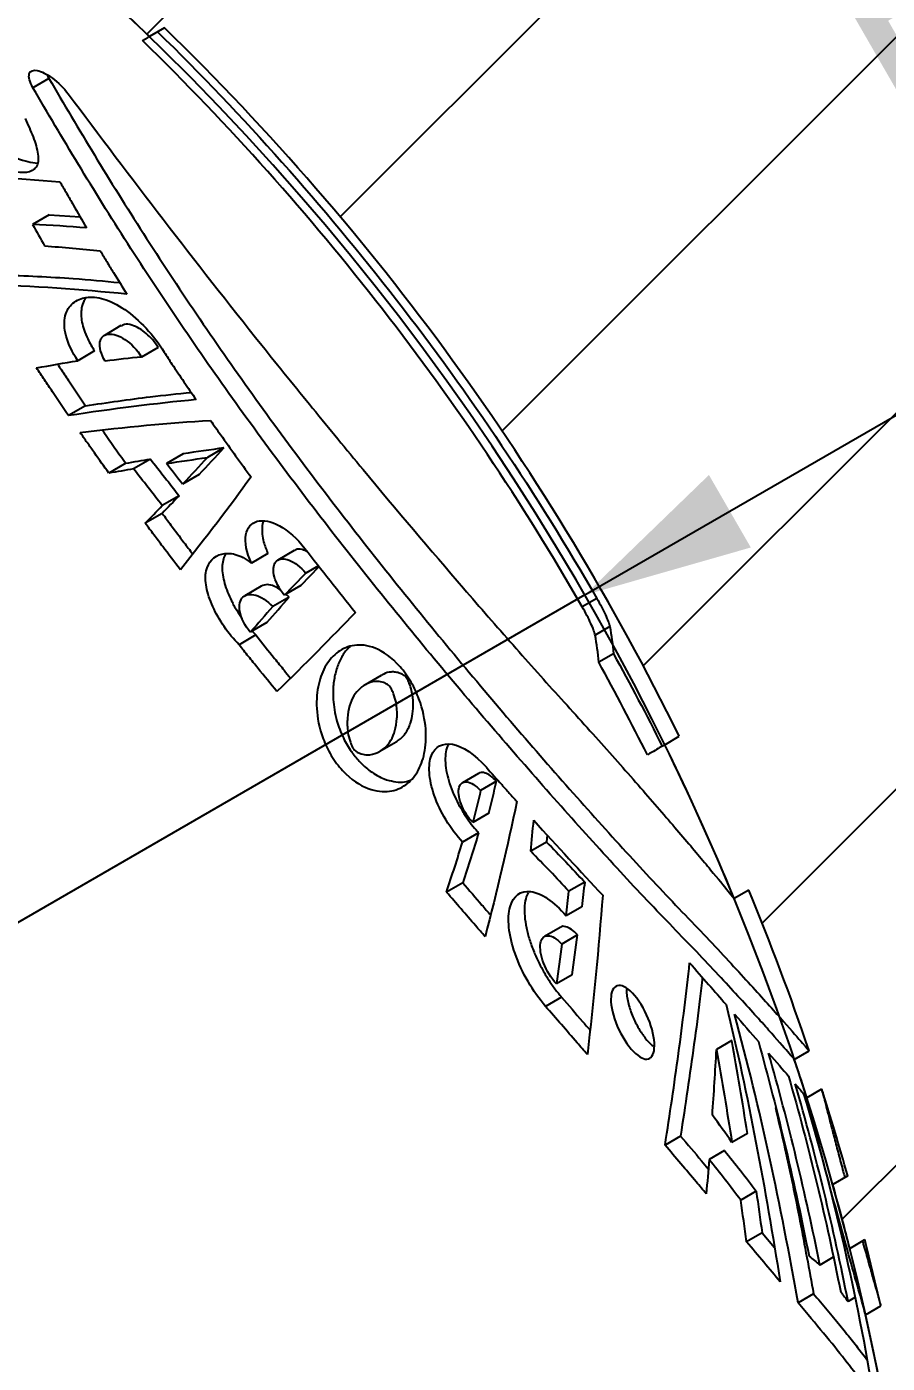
# Model space of a CAD drawing. Header units: millimetres. Extents: x 8 to 586, y 8 to 412.
# Drawn here: x 232 to 242.28, y 302.88 to 318.83 of the extents above; entities that cross this region are included whole.
import ezdxf

# ---------------------------------------------------------------- set-up
doc = ezdxf.new("R2010")
doc.units = ezdxf.units.MM
for name, color, linetype in [('DETAIL', 3, 'Continuous'), ('DIMENSIONS', 2, 'Continuous'), ('HATCH', 3, 'Continuous')]:
    doc.layers.add(name, color=color, linetype=linetype)
doc.layers.add('OUTLINE', color=7, linetype='Continuous', lineweight=25)
doc.styles.add('SLDTEXTSTYLE0', font='TXT', dxfattribs={"width": 0.75})
doc.dimstyles.new('SLDDIMSTYLE1', dxfattribs={"dimtxt": 3.5, "dimasz": 2, "dimexe": 0, "dimexo": 0.0625, "dimgap": 0.875, "dimtad": 0, "dimtih": 1, "dimtoh": 1, "dimrnd": 1e-09, "dimzin": 12, "dimdsep": 46, "dimtxsty": 'SLDTEXTSTYLE0', "dimsah": 1, "dimcen": 0.09, "dimadec": 0, "dimazin": 3, "dimtfac": 1, "dimtofl": 0, "dimtmove": 0, "dimatfit": 3, "dimfxl": 0, "dimfrac": 2, "dimtolj": 1, "dimtzin": 12, "dimarcsym": 0})
doc.dimstyles.new('SLDDIMSTYLE7', dxfattribs={"dimtxt": 3.5, "dimasz": 2, "dimexe": 0, "dimexo": 0.0625, "dimgap": 0.875, "dimtad": 1, "dimrnd": 1e-09, "dimzin": 12, "dimdsep": 46, "dimtxsty": 'SLDTEXTSTYLE0', "dimsah": 1, "dimcen": 0, "dimadec": 0, "dimazin": 3, "dimtfac": 1, "dimtofl": 0, "dimtmove": 0, "dimatfit": 3, "dimfxl": 0, "dimfrac": 2, "dimtolj": 1, "dimtzin": 12, "dimarcsym": 0})

# ---------------------------------------------------------------- blocks, each defined once
blk = doc.blocks.new('_D_42')
at = {"layer": 'DIMENSIONS'}
for p, q in [((262.919, 199.684), (262.919, 194.072)), ((242.554, 194.072), (263.919, 194.072))]:
    blk.add_line(p, q, dxfattribs=at)
blk.add_solid([(262.919, 194.072), (263.419, 196.072), (262.419, 196.072)], dxfattribs=at)
at = {"layer": 'DIMENSIONS', "insert": (263.919, 195.806), "char_height": 3.5, "attachment_point": 1, "style": 'SLDTEXTSTYLE0'}
blk.add_mtext('195,91', dxfattribs=at)
blk = doc.blocks.new('_D_43')
at = {"layer": 'DIMENSIONS'}
for p, q in [((262.919, 194.072), (262.919, 187.178)), ((258.919, 187.178), (253.919, 184.572)), ((258.919, 187.178), (263.919, 187.178)), ((253.919, 184.572), (242.554, 184.572))]:
    blk.add_line(p, q, dxfattribs=at)
blk.add_solid([(262.919, 187.178), (263.419, 189.178), (262.419, 189.178)], dxfattribs=at)
at = {"layer": 'DIMENSIONS', "insert": (263.919, 188.912), "char_height": 3.5, "attachment_point": 1, "style": 'SLDTEXTSTYLE0'}
blk.add_mtext('205,4', dxfattribs=at)
blk = doc.blocks.new('_D_45')
at = {"layer": 'DIMENSIONS'}
for p, q in [((262.919, 181.572), (262.919, 163.572)), ((242.097, 163.572), (263.919, 163.572))]:
    blk.add_line(p, q, dxfattribs=at)
blk.add_solid([(262.919, 163.572), (263.419, 165.572), (262.419, 165.572)], dxfattribs=at)
at = {"layer": 'DIMENSIONS', "insert": (263.919, 165.306), "char_height": 3.5, "attachment_point": 1, "style": 'SLDTEXTSTYLE0'}
blk.add_mtext('226,41', dxfattribs=at)
blk = doc.blocks.new('_D_47')
at = {"layer": 'DIMENSIONS'}
for q in [(256.348, 322.261), (212.23, 296.79)]:
    blk.add_line((238.664, 312.051), q, dxfattribs=at)
blk.add_solid([(238.664, 312.051), (240.646, 312.618), (240.146, 313.484)], dxfattribs=at)
at = {"layer": 'DIMENSIONS', "insert": (241.563, 318.928), "char_height": 3.5, "attachment_point": 1, "rotation": 30, "style": 'SLDTEXTSTYLE0'}
blk.add_mtext('R30,52', dxfattribs=at)

msp = doc.modelspace()

# ---------------------------------------------------------------- hatches: boundary and pattern name
at = {"layer": 'HATCH'}
h = msp.add_hatch(dxfattribs=at)
h.set_pattern_fill('ANSI31', color=256, style=0)
edge = h.paths.add_edge_path(flags=0)
edge.add_line((242.35365, 289.38953), (242.35365, 196.27238))
edge.add_arc((240.64115, 196.27238), 1.7125, 320.033787, 360, ccw=False)
edge.add_arc((243.26615, 194.07238), 1.7125, 140.033787, 180)
edge.add_line((241.55365, 194.07238), (241.55365, 193.87238))
edge.add_line((241.55365, 193.87238), (241.65365, 193.87238))
edge.add_line((241.65365, 193.87238), (241.65365, 190.53112))
edge.add_line((241.65365, 190.53112), (241.55365, 190.53112))
edge.add_line((241.55365, 190.53112), (241.55365, 190.27105))
edge.add_line((241.55365, 190.27105), (241.65365, 190.27105))
edge.add_line((241.65365, 190.27105), (241.65365, 189.30434))
edge.add_line((241.65365, 189.30434), (241.55366, 189.30435))
edge.add_line((241.55366, 189.30435), (241.55365, 185.51506))
edge.add_line((241.55365, 185.51506), (241.65365, 185.51506))
edge.add_line((241.65365, 185.51506), (241.65365, 184.57849))
edge.add_line((241.65365, 184.57849), (241.55365, 184.57849))
edge.add_line((241.55365, 184.57849), (241.55365, 184.57238))
edge.add_arc((244.05365, 184.57238), 2.5, 180, 223.602819)
edge.add_arc((240.90365, 181.57238), 1.85, 0, 43.602819, ccw=False)
edge.add_line((242.75365, 181.57238), (242.75365, 176.07238))
edge.add_arc((194.75365, 176.07238), 48, 350.267436, 360, ccw=False)
edge.add_line((242.06281, 167.958), (242.24622, 167.50194))
edge.add_arc((241.41122, 167.16613), 0.9, -43.521978, 21.908132, ccw=False)
edge.add_line((242.06382, 166.54636), (241.72531, 166.18992))
edge.add_arc((194.75365, 176.07238), 48, 344.905213, 348.118718, ccw=False)
edge.add_line((241.09748, 163.57238), (249.98532, 163.57238))
edge.add_line((249.98532, 163.57238), (249.98532, 389.97839))
edge.add_line((249.98532, 389.97839), (220.72865, 389.97839))
edge.add_arc((220.72865, 389.17839), 0.8, 90, 180)
edge.add_line((219.92865, 389.17839), (219.92865, 387.68388))
edge.add_line((219.92865, 387.68388), (222.07865, 362.18388))
edge.add_arc((251.97258, 364.70435), 30, 184.819422, 199.012491)
edge.add_arc((180.81037, 340.18388), 45.26828, 0, 19.012491, ccw=False)
edge.add_arc((201.07865, 340.18388), 25, 349.611142, 360, ccw=False)
edge.add_arc((261.07865, 329.18388), 36, 169.611142, 180)
edge.add_spline(control_points=[(225.07865, 329.18388), (225.07865, 328.40552), (225.30699, 326.90872), (226.06304, 325.22288), (226.81847, 324.1726), (227.65431, 323.25662), (228.27506, 322.76178), (229.4553, 322.0022), (230.34803, 321.37204), (231.16341, 320.733), (231.38184, 320.55694)], knot_values=[0, 0, 0, 0, 0.037975, 0.07595, 0.10073333, 0.113925, 0.1519, 0.1519, 0.2084625, 0.2298468, 0.2298468, 0.2298468, 0.2298468], weights=[1, 1, 1, 1, 1, 1, 1, 1, 1, 1, 1], degree=3, periodic=0)
edge.add_line((231.38184, 320.55694), (231.56646, 320.6649))
edge.add_spline(control_points=[(231.56646, 320.6649), (231.9209, 320.37777), (232.26898, 320.08262), (232.61035, 319.78007)], knot_values=[0.00017341, 0.00017341, 0.00017341, 0.00017341, 0.00154169, 0.00154169, 0.00154169, 0.00154169], weights=[1, 1, 1, 1], degree=3, periodic=0)
edge.add_line((232.61035, 319.78007), (232.42862, 319.6738))
edge.add_spline(control_points=[(232.42862, 319.6738), (232.78681, 319.3577), (233.13139, 319.03896), (233.46378, 318.71724)], knot_values=[0.26534504, 0.26534504, 0.26534504, 0.26534504, 0.30317597, 0.30317597, 0.30317597, 0.30317597], weights=[1, 1, 1, 1], degree=3, periodic=0)
edge.add_line((233.46378, 318.71724), (233.643, 318.82204))
edge.add_spline(control_points=[(233.643, 318.82204), (236.14289, 316.39353), (238.25159, 313.49174), (239.79161, 310.36517)], knot_values=[0.00007158, 0.00007158, 0.00007158, 0.00007158, 0.01052736, 0.01052736, 0.01052736, 0.01052736], weights=[1, 1, 1, 1], degree=3, periodic=0)
edge.add_line((239.79161, 310.36517), (239.61852, 310.26396))
edge.add_spline(control_points=[(239.61852, 310.26396), (239.91277, 309.66587), (240.19017, 309.05256), (240.44832, 308.42661)], knot_values=[0.60521987, 0.60521987, 0.60521987, 0.60521987, 0.66272875, 0.66272875, 0.66272875, 0.66272875], weights=[1, 1, 1, 1], degree=3, periodic=0)
edge.add_line((240.44832, 308.42661), (240.62262, 308.52853))
edge.add_spline(control_points=[(240.62262, 308.52853), (240.8835, 307.89757), (241.1234, 307.25752), (241.34165, 306.61057)], knot_values=[0.01181358, 0.01181358, 0.01181358, 0.01181358, 0.01387009, 0.01387009, 0.01387009, 0.01387009], weights=[1, 1, 1, 1], degree=3, periodic=0)
edge.add_line((241.34165, 306.61057), (241.16533, 306.50747))
edge.add_spline(control_points=[(241.16533, 306.50747), (241.19368, 306.42304), (241.24413, 306.27062), (241.2934, 306.11773), (241.31509, 306.04959)], knot_values=[0.72043827, 0.72043827, 0.72043827, 0.72043827, 0.72793333, 0.73394423, 0.73394423, 0.73394423, 0.73394423], weights=[1, 1, 1, 1, 1], degree=3, periodic=0)
edge.add_line((241.31509, 306.04959), (241.49201, 306.15304))
edge.add_spline(control_points=[(241.49201, 306.15304), (241.60187, 305.8097), (241.70571, 305.46437), (241.80343, 305.11738)], knot_values=[0.00008492, 0.00008492, 0.00008492, 0.00008492, 0.00116529, 0.00116529, 0.00116529, 0.00116529], weights=[1, 1, 1, 1], degree=3, periodic=0)
edge.add_line((241.80343, 305.11738), (241.62499, 305.01304))
edge.add_spline(control_points=[(241.62499, 305.01304), (241.67627, 304.82977), (241.74473, 304.57601), (241.80987, 304.32149), (241.82759, 304.25121)], knot_values=[0.76424046, 0.76424046, 0.76424046, 0.76424046, 0.78022222, 0.78631122, 0.78631122, 0.78631122, 0.78631122], weights=[1, 1, 1, 1, 1], degree=3, periodic=0)
edge.add_line((241.82759, 304.25121), (242.00729, 304.3563))
edge.add_spline(control_points=[(242.00729, 304.3563), (242.07422, 304.09298), (242.13763, 303.82874), (242.19753, 303.56374)], knot_values=[0.00195312, 0.00195312, 0.00195312, 0.00195312, 0.00276813, 0.00276813, 0.00276813, 0.00276813], weights=[1, 1, 1, 1], degree=3, periodic=0)
edge.add_line((242.19753, 303.56374), (242.01636, 303.4578))
edge.add_spline(control_points=[(242.01636, 303.4578), (242.12615, 302.96733), (242.22361, 302.47514), (242.38324, 301.55057), (242.51338, 300.68571), (242.61628, 299.72334), (242.68606, 298.85776), (242.73728, 297.99192), (242.75365, 297.22282), (242.75365, 296.78953)], knot_values=[0.80916932, 0.80916932, 0.80916932, 0.80916932, 0.85146667, 0.85146667, 0.8886, 0.92573333, 0.93406667, 0.96286667, 1, 1, 1, 1], weights=[1, 1, 1, 1, 1, 1, 1, 1, 1, 1], degree=3, periodic=0)
edge.add_line((242.75365, 296.78953), (242.75365, 291.88973))
edge.add_arc((237.75365, 291.88973), 5, 342.540912, 360, ccw=False)
edge.add_line((242.52331, 290.3896), (242.49186, 290.2896))
edge.add_arc((245.35365, 289.38953), 3, 162.540912, 180)

# ---------------------------------------------------------------- linework, layer by layer
at = {"layer": 'DETAIL'}
for p, q in [((232.26455, 318.21754), (232.07351, 318.10582)), ((238.80748, 312.0102), (238.63345, 311.90843)), ((238.96143, 311.67362), (238.78694, 311.57159)), ((238.3856, 307.25054), (238.19598, 307.13966))]:
    msp.add_line(p, q, dxfattribs=at)
at = {"layer": 'OUTLINE'}
for p, q in [((233.643, 318.82204), (233.46378, 318.71724)), ((232.26678, 316.591), (232.06947, 316.47563)), ((232.26678, 316.591), (232.63683, 316.56508)), ((233.12406, 315.2663), (232.92591, 315.15042)), ((232.80824, 314.96461), (232.60794, 314.84748)), ((233.56801, 315.00687), (233.37135, 314.89187)), ((232.70137, 314.31048), (232.49868, 314.19196)), ((233.8672, 313.73625), (233.66843, 313.62002)), ((234.35223, 313.8062), (234.15582, 313.69135)), ((233.18153, 313.62335), (232.97932, 313.50511)), ((233.47552, 313.67367), (233.2748, 313.5563)), ((234.0584, 313.48902), (233.85991, 313.37295)), ((233.81793, 313.23516), (233.61775, 313.11811)), ((233.61634, 313.02579), (233.41478, 312.90793)), ((235.19416, 312.58229), (234.99856, 312.46792)), ((234.87895, 312.54529), (234.68205, 312.43016)), ((235.27087, 312.16431), (235.49061, 312.38943)), ((235.48242, 312.39989), (235.33095, 312.31132)), ((234.79968, 312.15748), (234.60216, 312.04198)), ((235.27087, 312.16431), (235.07493, 312.04975)), ((235.13367, 312.02686), (234.93689, 311.91179)), ((235.13367, 312.02686), (235.09481, 312.06137)), ((234.86749, 311.72357), (234.66902, 311.60752)), ((234.69158, 311.62071), (234.73399, 311.57377)), ((234.73399, 311.57377), (234.53469, 311.45723)), ((239.00572, 311.35043), (238.82956, 311.24742)), ((236.23255, 311.09174), (236.03886, 310.97847)), ((239.61852, 310.26396), (239.79161, 310.36518)), ((236.21553, 310.18507), (236.40974, 310.29863)), ((237.3921, 309.92137), (237.20125, 309.80977)), ((237.60955, 309.82784), (237.41957, 309.71675)), ((237.51733, 309.44601), (237.32656, 309.33445)), ((237.3953, 309.21175), (237.20381, 309.09977)), ((238.20609, 309.10191), (238.01749, 308.99163)), ((238.21404, 309.18521), (238.20609, 309.10191)), ((237.20501, 308.61673), (237.01222, 308.50399)), ((238.6621, 308.62348), (238.4746, 308.51384)), ((240.62261, 308.52853), (240.44832, 308.42661)), ((238.62762, 308.32982), (238.43972, 308.21994)), ((238.37077, 308.08338), (238.18156, 307.97274)), ((238.57776, 307.99341), (238.38937, 307.88326)), ((238.51311, 307.5184), (238.32412, 307.40789)), ((240.42008, 306.7318), (240.23605, 306.62419)), ((241.16533, 306.50747), (241.34165, 306.61057)), ((241.49201, 306.15304), (241.31509, 306.04959)), ((239.80772, 305.59269), (239.62138, 305.48374)), ((240.60509, 305.62402), (240.42059, 305.51614)), ((240.33262, 305.41956), (240.14741, 305.31126)), ((241.80343, 305.11738), (241.62499, 305.01305)), ((240.7099, 304.93451), (240.52513, 304.82647)), ((240.78089, 304.43765), (240.59593, 304.3295)), ((240.78089, 304.43765), (240.92907, 304.26095)), ((241.82759, 304.25122), (242.00729, 304.3563)), ((241.62835, 304.14499), (241.47059, 304.05274)), ((241.39478, 303.70882), (241.21004, 303.60079)), ((241.88859, 303.66383), (241.80708, 303.61617)), ((242.01636, 303.4578), (242.19753, 303.56374))]:
    msp.add_line(p, q, dxfattribs=at)
msp.add_arc((212.23004, 296.78953), 30.52362, 0, 57.235516, dxfattribs=at)
for points in [[(233.46378, 318.71724), (233.13139, 319.03896), (232.78681, 319.3577), (232.42862, 319.6738)], [(233.38132, 318.66902), (233.43688, 318.70151), (233.46378, 318.71724), (233.46378, 318.71724)], [(230.72834, 317.06988), (231.30573, 317.0603), (231.8613, 317.03124), (232.39607, 316.98358)], [(232.06947, 316.47563), (232.11705, 316.39016), (232.16431, 316.30453), (232.21129, 316.21873)], [(232.7143, 316.43226), (232.50264, 316.44961), (232.28771, 316.46408), (232.06947, 316.47563)], [(232.21129, 316.21873), (232.43633, 316.20218), (232.65803, 316.18261), (232.87642, 316.16007)], [(233.19444, 315.64215), (232.64627, 315.69872), (232.07784, 315.73662), (231.48861, 315.75531)], [(232.11691, 314.7618), (232.28277, 314.79207), (232.44647, 314.82064), (232.60794, 314.84749)], [(233.37135, 314.89187), (233.22761, 314.87688), (233.08202, 314.86044), (232.9346, 314.84254)], [(234.02108, 314.38374), (233.53515, 314.33682), (233.02765, 314.27286), (232.49868, 314.19196)], [(232.6363, 313.99204), (233.17679, 314.05724), (233.69583, 314.10508), (234.19335, 314.1355)], [(233.66843, 313.62002), (233.83323, 313.64559), (233.9957, 313.66937), (234.15582, 313.69135)], [(234.15582, 313.69135), (234.05954, 313.58635), (233.96086, 313.48019), (233.85991, 313.37295)], [(234.35223, 313.8062), (234.19289, 313.78467), (234.03119, 313.76135), (233.8672, 313.73625)], [(234.0584, 313.48902), (234.15865, 313.59585), (234.25664, 313.70161), (234.35223, 313.8062)], [(233.2748, 313.5563), (233.17707, 313.53983), (233.07857, 313.52277), (232.97932, 313.50511)], [(233.18153, 313.62335), (233.28028, 313.64071), (233.37828, 313.65749), (233.47552, 313.67366)], [(233.61775, 313.11811), (233.50406, 313.26466), (233.38973, 313.41071), (233.2748, 313.5563)], [(233.47552, 313.67366), (233.59027, 313.52798), (233.70442, 313.38182), (233.81793, 313.23516)], [(233.85991, 313.37295), (233.79629, 313.45547), (233.73246, 313.53782), (233.66843, 313.62002)], [(234.67781, 313.45959), (234.41813, 313.10053), (234.13531, 312.73105), (233.83331, 312.35295)], [(233.81793, 313.23516), (233.75161, 313.16579), (233.6844, 313.09599), (233.61634, 313.02579)], [(233.41478, 312.90793), (233.4833, 312.9784), (233.55097, 313.04847), (233.61775, 313.11811)], [(235.32069, 312.60659), (235.52007, 312.34889), (235.72165, 312.0943), (235.92438, 311.84335)], [(235.33095, 312.31132), (235.24718, 312.22491), (235.16182, 312.1377), (235.07493, 312.04974)], [(234.86749, 311.72358), (234.9578, 311.82541), (235.04656, 311.92652), (235.13367, 312.02686)], [(234.93689, 311.91179), (234.84921, 311.81113), (234.75989, 311.70969), (234.66902, 311.60752)], [(235.92438, 311.84335), (235.63108, 311.53775), (235.31775, 311.22224), (234.98695, 310.89806)], [(238.96143, 311.67362), (238.9821, 311.56884), (238.99679, 311.46108), (239.00572, 311.35044)], [(238.82956, 311.24743), (238.82127, 311.35843), (238.80714, 311.46651), (238.78694, 311.57159)], [(239.00572, 311.35044), (239.20705, 310.98617), (239.40109, 310.61804), (239.58784, 310.24602)], [(239.41163, 310.14298), (239.22507, 310.51478), (239.03105, 310.88293), (238.82956, 311.24743)], [(240.44832, 308.42661), (240.19017, 309.05256), (239.91277, 309.66587), (239.61852, 310.26396)], [(237.41957, 309.71676), (237.38944, 309.58964), (237.35841, 309.4622), (237.32656, 309.33445)], [(237.51733, 309.44601), (237.54892, 309.5736), (237.57968, 309.70089), (237.60955, 309.82784)], [(237.85266, 309.58398), (237.7404, 309.05183), (237.61235, 308.51394), (237.47327, 307.97204)], [(237.3953, 309.21175), (237.33389, 309.01416), (237.27037, 308.81578), (237.20501, 308.61672)], [(238.01749, 308.99162), (238.03002, 309.11503), (238.04196, 309.23824), (238.05326, 309.36122)], [(238.05326, 309.36122), (238.33586, 309.04886), (238.61155, 308.75007), (238.87711, 308.46801)], [(237.01222, 308.50399), (237.078, 308.70329), (237.14195, 308.90193), (237.20381, 309.09977)], [(238.20609, 309.10191), (238.36071, 308.94464), (238.51276, 308.78521), (238.6621, 308.62348)], [(238.4746, 308.51384), (238.325, 308.67527), (238.17259, 308.8345), (238.01749, 308.99162)], [(238.6621, 308.62348), (238.65097, 308.52572), (238.63947, 308.42783), (238.62762, 308.32982)], [(238.43972, 308.21994), (238.4517, 308.31803), (238.46334, 308.416), (238.4746, 308.51384)], [(238.87711, 308.46801), (238.82939, 307.83811), (238.7664, 307.20308), (238.69376, 306.5648)], [(241.34165, 306.61057), (241.12231, 307.26075), (240.8825, 307.89999), (240.62262, 308.52853)], [(238.51311, 307.5184), (238.53545, 307.67701), (238.55703, 307.83536), (238.57776, 307.99341)], [(238.38937, 307.88326), (238.36843, 307.72508), (238.34665, 307.56661), (238.32412, 307.40788)], [(239.91484, 307.66145), (240.07095, 307.48238), (240.21647, 307.31629), (240.3508, 307.16292)], [(240.3508, 307.16292), (240.61719, 306.07252), (240.81964, 304.96573), (240.99685, 303.85246)], [(240.45084, 307.04867), (240.55464, 306.93011), (240.64989, 306.8212), (240.73647, 306.72194)], [(241.21004, 303.6008), (241.0051, 304.76208), (240.76011, 305.91339), (240.45084, 307.04867)], [(240.60509, 305.62402), (240.54677, 305.99423), (240.48524, 306.36353), (240.42008, 306.73179)], [(240.73647, 306.72194), (240.97209, 305.87567), (241.1715, 305.02044), (241.34107, 304.15781)], [(240.18685, 305.84085), (240.20519, 306.10262), (240.22171, 306.36377), (240.23605, 306.62418)], [(240.23605, 306.62418), (240.30105, 306.25577), (240.36243, 305.88638), (240.42059, 305.51614)], [(240.85779, 306.58268), (240.95118, 306.47531), (241.03056, 306.38365), (241.09597, 306.30786)], [(241.47059, 304.05274), (241.2985, 304.90389), (241.09596, 305.74763), (240.85779, 306.58268)], [(241.09597, 306.30786), (241.34177, 305.45705), (241.54788, 304.59682), (241.71965, 303.72844)], [(241.80708, 303.61617), (241.63475, 304.49139), (241.42623, 305.35807), (241.17606, 306.2149)], [(241.17606, 306.2149), (241.21994, 306.16388), (241.25333, 306.12488), (241.2763, 306.09799)], [(241.2763, 306.09799), (241.6375, 304.90232), (241.91224, 303.68727), (242.11605, 302.45634)], [(241.80343, 305.11738), (241.70577, 305.46415), (241.60198, 305.80938), (241.49201, 306.15304)], [(240.42059, 305.51614), (240.34421, 305.62531), (240.26629, 305.73354), (240.18685, 305.84085)], [(240.33261, 305.41955), (240.46224, 305.26057), (240.58805, 305.09892), (240.7099, 304.93451)], [(240.14741, 305.31126), (240.1367, 305.17513), (240.12556, 305.03885), (240.11403, 304.90244)], [(240.52513, 304.82646), (240.40328, 304.99067), (240.27734, 305.15225), (240.14741, 305.31126)], [(240.7099, 304.93451), (240.73416, 304.76905), (240.75781, 304.60343), (240.78089, 304.43765)], [(240.59593, 304.3295), (240.57292, 304.4953), (240.54933, 304.66096), (240.52513, 304.82646)], [(240.99685, 303.85246), (240.86986, 304.00303), (240.73612, 304.16247), (240.59593, 304.3295)], [(242.19753, 303.56374), (242.13762, 303.82881), (242.07421, 304.09299), (242.00729, 304.3563)], [(241.34107, 304.15781), (241.3861, 304.12399), (241.42927, 304.08896), (241.47059, 304.05274)], [(241.71965, 303.72844), (241.75031, 303.69194), (241.77945, 303.6545), (241.80708, 303.61617)]]:
    msp.add_open_spline(points, degree=3, dxfattribs=at)
for points, knots in [([(239.79161, 310.36517), (239.01056, 311.95086), (238.10515, 313.44664), (236.05574, 316.26568), (234.91208, 317.5892), (233.643, 318.82204)], [0, 0, 0, 0, 0.5, 0.5, 1, 1, 1, 1]), ([(238.63345, 311.90843), (237.91763, 313.15167), (237.12155, 314.33632), (235.3705, 316.5896), (234.41704, 317.65935), (233.38132, 318.66902)], [0, 0, 0, 0, 0.5, 0.5, 1, 1, 1, 1]), ([(233.56166, 318.77448), (234.59093, 317.76778), (235.54141, 316.69974), (237.291, 314.44575), (238.08868, 313.25869), (238.80748, 312.0102)], [0, 0, 0, 0, 0.5, 0.5, 1, 1, 1, 1]), ([(232.0735, 318.10583), (232.03296, 318.17569), (232.01815, 318.23589), (232.03958, 318.30848), (232.07501, 318.32178), (232.17415, 318.30273), (232.23919, 318.27025), (232.37256, 318.17151), (232.44261, 318.10362), (232.49575, 318.03256)], [0, 0, 0, 0, 0.25, 0.25, 0.5, 0.5, 0.75, 0.75, 1, 1, 1, 1]), ([(232.24175, 318.26244), (232.24216, 318.26112), (232.24624, 318.24793), (232.25588, 318.23194), (232.26455, 318.21754)], [0, 0, 0, 0, 0.10003628, 1, 1, 1, 1]), ([(232.26455, 318.21754), (232.61237, 317.62016), (232.98641, 316.99991), (233.5958, 316.0495), (233.80792, 315.72763), (234.24393, 315.08476), (234.46657, 314.76553), (234.92083, 314.13138), (235.15244, 313.81646), (235.62414, 313.19057), (235.86549, 312.87796), (236.59103, 311.95795), (237.07393, 311.37124), (238.02883, 310.24571), (238.50514, 309.70211), (239.17085, 308.96619), (239.38584, 308.73279), (239.80108, 308.2927), (240.00296, 308.08497), (240.36447, 307.70141), (240.52701, 307.5257), (240.81351, 307.21133), (240.93824, 307.07182), (241.13712, 306.84687), (241.21266, 306.76), (241.31507, 306.64166), (241.34165, 306.61057), (241.34165, 306.61057)], [0, 0, 0, 0, 0.125, 0.125, 0.1875, 0.1875, 0.25, 0.25, 0.3125, 0.3125, 0.375, 0.375, 0.5, 0.5, 0.625, 0.625, 0.6875, 0.6875, 0.75, 0.75, 0.8125, 0.8125, 0.875, 0.875, 0.9375, 0.9375, 1, 1, 1, 1]), ([(241.16533, 306.50747), (241.16533, 306.50747), (241.13924, 306.53782), (241.03693, 306.65537), (240.95943, 306.74396), (240.75868, 306.9695), (240.63592, 307.10586), (240.34733, 307.42009), (240.18106, 307.59832), (239.81777, 307.9802), (239.61799, 308.18388), (239.20001, 308.62555), (238.98196, 308.86157), (238.3151, 309.59653), (237.84865, 310.12689), (236.8808, 311.26399), (236.39566, 311.85203), (235.67309, 312.7662), (235.43207, 313.07769), (234.9576, 313.70623), (234.72563, 314.02131), (234.04598, 314.96943), (233.61463, 315.60558), (232.79578, 316.88373), (232.42002, 317.50868), (232.0735, 318.10583)], [0, 0, 0, 0, 0.0625, 0.0625, 0.125, 0.125, 0.1875, 0.1875, 0.25, 0.25, 0.3125, 0.3125, 0.375, 0.375, 0.5, 0.5, 0.625, 0.625, 0.6875, 0.6875, 0.75, 0.75, 0.875, 0.875, 1, 1, 1, 1]), ([(232.49575, 318.03256), (232.86666, 317.53666), (233.24327, 317.03685), (234.01293, 316.03572), (234.40568, 315.53414), (235.00748, 314.78095), (235.21031, 314.52961), (235.61355, 314.03479), (235.81479, 313.79028), (236.41716, 313.06535), (236.8169, 312.59335), (237.41221, 311.90382), (237.61085, 311.67606), (238.00178, 311.23298), (238.19345, 311.01832), (238.56876, 310.60434), (238.75033, 310.40333), (239.09757, 310.01409), (239.26398, 309.82541), (239.56955, 309.4748), (239.70987, 309.31158), (239.96192, 309.01505), (240.07384, 308.88146), (240.25554, 308.66266), (240.32684, 308.57569), (240.42413, 308.45652), (240.44832, 308.42661), (240.44832, 308.42661)], [0, 0, 0, 0, 0.125, 0.125, 0.25, 0.25, 0.3125, 0.3125, 0.375, 0.375, 0.5, 0.5, 0.5625, 0.5625, 0.625, 0.625, 0.6875, 0.6875, 0.75, 0.75, 0.8125, 0.8125, 0.875, 0.875, 0.9375, 0.9375, 1, 1, 1, 1]), ([(231.9795, 317.74081), (232.01455, 317.66594), (232.04767, 317.59151), (232.10175, 317.44734), (232.12326, 317.37638), (232.14071, 317.25022), (232.13553, 317.19497), (232.08685, 317.12291), (232.04526, 317.10368), (231.89747, 317.08207), (231.76759, 317.11145), (231.55727, 317.20573), (231.48377, 317.24625), (231.33461, 317.35002), (231.25898, 317.41358), (231.19109, 317.48858)], [0, 0, 0, 0, 0.125, 0.125, 0.25, 0.25, 0.375, 0.375, 0.5, 0.5, 0.75, 0.75, 0.875, 0.875, 1, 1, 1, 1]), ([(231.3884, 317.60395), (231.41202, 317.57921), (231.4593, 317.52969), (231.54396, 317.45764), (231.63836, 317.38947), (231.75513, 317.32013), (231.8817, 317.26183), (232.01417, 317.21899), (232.09088, 317.21153), (232.12923, 317.20781)], [0, 0, 0, 0, 0.09508801, 0.19032321, 0.31829632, 0.44649617, 0.63089467, 0.81544559, 1, 1, 1, 1]), ([(232.39607, 316.98358), (232.42193, 316.93783), (232.44799, 316.89197), (232.47424, 316.84601), (232.50049, 316.80005), (232.52693, 316.75399), (232.55357, 316.70783), (232.60639, 316.61631), (232.65997, 316.52442), (232.7143, 316.43226)], [0, 0, 0, 0, 0.000172262588, 0.000172262588, 0.000172262588, 0.00034452509, 0.00034452509, 0.00034452509, 0.000686141593, 0.000686141593, 0.000686141593, 0.000686141593]), ([(232.87642, 316.16007), (232.90238, 316.11695), (232.92849, 316.07377), (232.95476, 316.03056), (232.98104, 315.98734), (233.00746, 315.94408), (233.03405, 315.90079), (233.0869, 315.8147), (233.14038, 315.72846), (233.19444, 315.64215)], [0, 0, 0, 0, 0.000158962895, 0.000158962895, 0.000158962895, 0.000317925737, 0.000317925737, 0.000317925737, 0.000634043813, 0.000634043813, 0.000634043813, 0.000634043813]), ([(231.69128, 315.87382), (231.98234, 315.86174), (232.46659, 315.84166), (232.9254, 315.79816), (233.10845, 315.78081)], [0, 0, 0, 0, 0.601047436, 1, 1, 1, 1]), ([(232.60794, 314.84749), (232.54357, 314.9471), (232.4949, 315.04949), (232.44518, 315.23422), (232.44366, 315.31657), (232.47576, 315.44805), (232.50807, 315.49805), (232.59432, 315.57116), (232.64719, 315.59373), (232.77219, 315.61133), (232.84161, 315.60598), (232.9966, 315.56048), (233.08167, 315.51887), (233.25664, 315.3977), (233.34383, 315.3212), (233.50575, 315.14783), (233.58071, 315.05073), (233.63938, 314.95018)], [0, 0, 0, 0, 0.125, 0.125, 0.25, 0.25, 0.375, 0.375, 0.5, 0.5, 0.625, 0.625, 0.75, 0.75, 0.875, 0.875, 1, 1, 1, 1]), ([(232.70747, 315.60109), (232.69757, 315.58744), (232.67219, 315.55246), (232.65262, 315.48287), (232.64632, 315.39782), (232.65581, 315.31), (232.68202, 315.21239), (232.7291, 315.09604), (232.77937, 315.01256), (232.80824, 314.96461)], [0, 0, 0, 0, 0.11099647, 0.28431737, 0.41522226, 0.54955418, 0.68064852, 0.81656494, 1, 1, 1, 1]), ([(233.56801, 315.00687), (233.54745, 315.03724), (233.50637, 315.09792), (233.42606, 315.17649), (233.33896, 315.23905), (233.24853, 315.27786), (233.17149, 315.28929), (233.13973, 315.26885), (233.12726, 315.26083)], [0, 0, 0, 0, 0.15635257, 0.31238031, 0.47677705, 0.6609435, 0.86687201, 1, 1, 1, 1]), ([(232.9346, 314.84254), (232.88347, 314.92724), (232.86312, 315.01101), (232.8831, 315.12664), (232.92071, 315.15988), (233.02885, 315.1714), (233.09778, 315.15017), (233.24484, 315.05286), (233.31998, 314.9766), (233.37135, 314.89187)], [0, 0, 0, 0, 0.25, 0.25, 0.5, 0.5, 0.75, 0.75, 1, 1, 1, 1]), ([(232.36901, 314.80579), (232.38396, 314.78309), (232.43025, 314.71279), (232.54042, 314.54754), (232.63699, 314.4053), (232.70137, 314.31048)], [0, 0, 0, 0, 0.137216215, 0.42480971, 1, 1, 1, 1]), ([(233.63938, 314.95018), (233.67057, 314.90292), (233.70192, 314.85566), (233.73342, 314.80842), (233.78067, 314.73757), (233.82827, 314.66675), (233.8762, 314.59598), (233.92416, 314.52518), (233.97246, 314.45442), (234.02108, 314.38374)], [0, 0, 0, 0, 0.000172742763, 0.000172742763, 0.000172742763, 0.000431827601, 0.000431827601, 0.000431827601, 0.000691064576, 0.000691064576, 0.000691064576, 0.000691064576]), ([(232.49868, 314.19196), (232.43396, 314.28664), (232.36977, 314.38147), (232.30615, 314.47642), (232.27433, 314.52392), (232.24264, 314.57146), (232.2111, 314.61902), (232.17956, 314.66658), (232.14816, 314.71418), (232.11691, 314.7618)], [0, 0, 0, 0, 0.000347548357, 0.000347548357, 0.000347548357, 0.000521405079, 0.000521405079, 0.000521405079, 0.000695287484, 0.000695287484, 0.000695287484, 0.000695287484]), ([(232.70137, 314.31048), (232.9623, 314.34846), (233.39495, 314.41144), (233.80098, 314.45344), (233.96212, 314.4701)], [0, 0, 0, 0, 0.603109114, 1, 1, 1, 1]), ([(232.90154, 314.02034), (232.90892, 314.00971), (232.95871, 313.93804), (233.05179, 313.8056), (233.13828, 313.68411), (233.18153, 313.62335)], [0, 0, 0, 0, 0.0800793, 0.5399883, 1, 1, 1, 1]), ([(234.19335, 314.1355), (234.23296, 314.07893), (234.27276, 314.02241), (234.31275, 313.96597), (234.37277, 313.88125), (234.43322, 313.79667), (234.49405, 313.7123), (234.55493, 313.62786), (234.6162, 313.54361), (234.67781, 313.45959)], [0, 0, 0, 0, 0.000208094172, 0.000208094172, 0.000208094172, 0.000520500834, 0.000520500834, 0.000520500834, 0.0008331641, 0.0008331641, 0.0008331641, 0.0008331641]), ([(232.97932, 313.50511), (232.92144, 313.58597), (232.86391, 313.66698), (232.80675, 313.74812), (232.77815, 313.78871), (232.74965, 313.82933), (232.72124, 313.86998), (232.69283, 313.91063), (232.66452, 313.95132), (232.6363, 313.99204)], [0, 0, 0, 0, 0.000299482539, 0.000299482539, 0.000299482539, 0.000449274371, 0.000449274371, 0.000449274371, 0.000599081929, 0.000599081929, 0.000599081929, 0.000599081929]), ([(233.83331, 312.35295), (233.76288, 312.44494), (233.69277, 312.53718), (233.62302, 312.62965), (233.58813, 312.67591), (233.55333, 312.72223), (233.51862, 312.76861), (233.48391, 312.81499), (233.4493, 312.86143), (233.41478, 312.90793)], [0, 0, 0, 0, 0.000347553584, 0.000347553584, 0.000347553584, 0.000521404039, 0.000521404039, 0.000521404039, 0.000695277418, 0.000695277418, 0.000695277418, 0.000695277418]), ([(233.61634, 313.02579), (233.65084, 312.97933), (233.73711, 312.86315), (233.85839, 312.7015), (233.9457, 312.58673), (233.9804, 312.54112)], [0, 0, 0, 0, 0.28653336, 0.71645391, 1, 1, 1, 1]), ([(234.68205, 312.43016), (234.62198, 312.55969), (234.6018, 312.68007), (234.63239, 312.85535), (234.68185, 312.91144), (234.82336, 312.94945), (234.91523, 312.93233), (235.11889, 312.82073), (235.22771, 312.72677), (235.32069, 312.60659)], [0, 0, 0, 0, 0.25, 0.25, 0.5, 0.5, 0.75, 0.75, 1, 1, 1, 1]), ([(234.82875, 312.93515), (234.82812, 312.93406), (234.8165, 312.91409), (234.80862, 312.86154), (234.80844, 312.7784), (234.82658, 312.67384), (234.85978, 312.59234), (234.87895, 312.54529)], [0, 0, 0, 0, 0.01385734, 0.25401978, 0.47577198, 0.69734386, 1, 1, 1, 1]), ([(235.35115, 312.56766), (235.32929, 312.57722), (235.27716, 312.60002), (235.22265, 312.60182), (235.20179, 312.58238), (235.19682, 312.57775)], [0, 0, 0, 0, 0.35470632, 0.84603444, 1, 1, 1, 1]), ([(234.53469, 311.45723), (234.40555, 311.58827), (234.29522, 311.75102), (234.18547, 311.99203), (234.15904, 312.07043), (234.13095, 312.21698), (234.13002, 312.28272), (234.16632, 312.44737), (234.2352, 312.51565), (234.37463, 312.55148), (234.42855, 312.55174), (234.54841, 312.51874), (234.61506, 312.48454), (234.68205, 312.43016)], [0, 0, 0, 0, 0.25, 0.25, 0.375, 0.375, 0.5, 0.5, 0.75, 0.75, 0.875, 0.875, 1, 1, 1, 1]), ([(234.38009, 312.54532), (234.37616, 312.54024), (234.3591, 312.51819), (234.34192, 312.46452), (234.33035, 312.38516), (234.33722, 312.29158), (234.35928, 312.19114), (234.39526, 312.08695), (234.44383, 311.97923), (234.50226, 311.87212), (234.54966, 311.80275), (234.57191, 311.77019)], [0, 0, 0, 0, 0.03667747, 0.15916841, 0.2815018, 0.40443241, 0.52740246, 0.64371581, 0.76007404, 0.88739081, 1, 1, 1, 1]), ([(235.07493, 312.04974), (235.01203, 312.12514), (234.96548, 312.21697), (234.93478, 312.36838), (234.94899, 312.42649), (235.01696, 312.48687), (235.07091, 312.49057), (235.19606, 312.44134), (235.26849, 312.3872), (235.33095, 312.31132)], [0, 0, 0, 0, 0.25, 0.25, 0.5, 0.5, 0.75, 0.75, 1, 1, 1, 1]), ([(235.02895, 312.11446), (235.00519, 312.12916), (234.94906, 312.16389), (234.86669, 312.18176), (234.8228, 312.16495), (234.80034, 312.15635)], [0, 0, 0, 0, 0.26391836, 0.6234576, 1, 1, 1, 1]), ([(234.66902, 311.60752), (234.60519, 311.68451), (234.55922, 311.77754), (234.5305, 311.93183), (234.54572, 311.99204), (234.61547, 312.05941), (234.66914, 312.0679), (234.79716, 312.02982), (234.86987, 311.98335), (234.93689, 311.91179)], [0, 0, 0, 0, 0.25, 0.25, 0.5, 0.5, 0.75, 0.75, 1, 1, 1, 1]), ([(238.80748, 312.0102), (238.8467, 311.94209), (238.88231, 311.87385), (238.93665, 311.75553), (238.95505, 311.70599), (238.96143, 311.67362)], [0, 0, 0, 0, 0.5, 0.5, 1, 1, 1, 1]), ([(238.78694, 311.57159), (238.78071, 311.60404), (238.76259, 311.65321), (238.70856, 311.77141), (238.67268, 311.8403), (238.63345, 311.90843)], [0, 0, 0, 0, 0.5, 0.5, 1, 1, 1, 1]), ([(234.98695, 310.89806), (234.91127, 310.99061), (234.83571, 311.08348), (234.76034, 311.17665), (234.72264, 311.22326), (234.68498, 311.26995), (234.64737, 311.3167), (234.60976, 311.36347), (234.57219, 311.41031), (234.53469, 311.45723)], [0, 0, 0, 0, 0.000361116228, 0.000361116228, 0.000361116228, 0.000541751812, 0.000541751812, 0.000541751812, 0.00072241137, 0.00072241137, 0.00072241137, 0.00072241137]), ([(234.73399, 311.57377), (234.80891, 311.48007), (234.92131, 311.33948), (235.0598, 311.16816), (235.12314, 311.09028), (235.14874, 311.0588)], [0, 0, 0, 0, 0.543607515, 0.815538325, 1, 1, 1, 1]), ([(235.77145, 309.95398), (235.72081, 310.00848), (235.675, 310.06995), (235.59619, 310.20084), (235.56448, 310.26805), (235.49044, 310.46416), (235.46861, 310.58619), (235.45623, 310.80325), (235.46587, 310.90122), (235.50563, 311.07268), (235.53582, 311.14747), (235.6145, 311.27706), (235.66194, 311.33002), (235.77328, 311.41103), (235.83804, 311.43938), (235.98491, 311.45979), (236.06829, 311.45241), (236.25365, 311.37768), (236.35972, 311.30579), (236.50522, 311.14017), (236.5502, 311.07688), (236.627, 310.94435), (236.65815, 310.87669), (236.73158, 310.6809), (236.75504, 310.55942), (236.77151, 310.3439), (236.76443, 310.24694), (236.72935, 310.07772), (236.70122, 310.00387), (236.62598, 309.87682), (236.57979, 309.82505), (236.46934, 309.74585), (236.40435, 309.71828), (236.25588, 309.69834), (236.17088, 309.70534), (235.98087, 309.77719), (235.87272, 309.84498), (235.77145, 309.95398)], [0, 0, 0, 0, 0.03125, 0.03125, 0.0625, 0.0625, 0.125, 0.125, 0.1875, 0.1875, 0.25, 0.25, 0.3125, 0.3125, 0.375, 0.375, 0.4375, 0.4375, 0.5, 0.5, 0.53125, 0.53125, 0.5625, 0.5625, 0.625, 0.625, 0.6875, 0.6875, 0.75, 0.75, 0.8125, 0.8125, 0.875, 0.875, 0.9375, 0.9375, 1, 1, 1, 1]), ([(235.86107, 311.4367), (235.84201, 311.41833), (235.79352, 311.37156), (235.73528, 311.26939), (235.68593, 311.13606), (235.65774, 310.98197), (235.65458, 310.828), (235.67115, 310.68105), (235.69804, 310.56033), (235.7354, 310.44693), (235.77636, 310.35097), (235.82375, 310.26237), (235.884, 310.16658), (235.93586, 310.10588), (235.96763, 310.0687)], [0, 0, 0, 0, 0.08088356, 0.20589682, 0.33048573, 0.45220288, 0.57375172, 0.65185812, 0.72984426, 0.78564991, 0.8413767, 0.88569396, 0.92997496, 1, 1, 1, 1]), ([(236.40896, 310.29998), (236.41448, 310.30268), (236.45851, 310.32426), (236.52253, 310.39184), (236.58144, 310.50427), (236.61017, 310.63098), (236.61677, 310.73812), (236.61086, 310.83284), (236.59711, 310.9104), (236.576, 310.9776), (236.55533, 311.02585), (236.54071, 311.0544), (236.52257, 311.07684), (236.49413, 311.10114), (236.45365, 311.11777), (236.40225, 311.13238), (236.33438, 311.13286), (236.27711, 311.11945), (236.24305, 311.09604), (236.23377, 311.08966)], [0, 0, 0, 0, 0.02045965, 0.16298665, 0.30538732, 0.40765393, 0.50980724, 0.56094316, 0.61193148, 0.66280204, 0.68208926, 0.69685698, 0.71191639, 0.72524991, 0.76141937, 0.81083318, 0.8603501, 0.96193326, 1, 1, 1, 1]), ([(235.91302, 310.19951), (235.89932, 310.21445), (235.88885, 310.23344), (235.87241, 310.26994), (235.86562, 310.28778), (235.8479, 310.34057), (235.83984, 310.37471), (235.82487, 310.47012), (235.82517, 310.52748), (235.83797, 310.68559), (235.86425, 310.77597), (235.9478, 310.91508), (236.0049, 310.96631), (236.10838, 311.01125), (236.14623, 311.02149), (236.21165, 311.01779), (236.23515, 311.01328), (236.27253, 310.99997), (236.28538, 310.99455), (236.31199, 310.97985), (236.32635, 310.96833), (236.35229, 310.93639), (236.36103, 310.91711), (236.3765, 310.88134), (236.38309, 310.86366), (236.40032, 310.81136), (236.40805, 310.77856), (236.42317, 310.68464), (236.42361, 310.62881), (236.41293, 310.47337), (236.38825, 310.38517), (236.30678, 310.24851), (236.25003, 310.19792), (236.14697, 310.1524), (236.10935, 310.14152), (236.04276, 310.14295), (236.01898, 310.14656), (235.98105, 310.15813), (235.968, 310.16299), (235.94128, 310.17571), (235.92673, 310.18457), (235.91302, 310.19951)], [0, 0, 0, 0, 0.015625, 0.015625, 0.03125, 0.03125, 0.0625, 0.0625, 0.125, 0.125, 0.25, 0.25, 0.375, 0.375, 0.4375, 0.4375, 0.46875, 0.46875, 0.484375, 0.484375, 0.5, 0.5, 0.515625, 0.515625, 0.53125, 0.53125, 0.5625, 0.5625, 0.625, 0.625, 0.75, 0.75, 0.875, 0.875, 0.9375, 0.9375, 0.96875, 0.96875, 0.984375, 0.984375, 1, 1, 1, 1]), ([(237.20381, 309.09977), (237.13265, 309.17771), (237.06498, 309.26845), (236.94867, 309.461), (236.90007, 309.56317), (236.8321, 309.75707), (236.81227, 309.84922), (236.80158, 310.01168), (236.81059, 310.08016), (236.87398, 310.24235), (236.96523, 310.29055), (237.20139, 310.24618), (237.34846, 310.15178), (237.48842, 309.99373)], [0, 0, 0, 0, 0.125, 0.125, 0.25, 0.25, 0.375, 0.375, 0.5, 0.5, 0.75, 0.75, 1, 1, 1, 1]), ([(237.03875, 310.27268), (237.03319, 310.26375), (237.01367, 310.23241), (236.99869, 310.15679), (236.99552, 310.0488), (237.01191, 309.92918), (237.04583, 309.80278), (237.09269, 309.67872), (237.15133, 309.55752), (237.21675, 309.44474), (237.28882, 309.33973), (237.34913, 309.26345), (237.3852, 309.22306), (237.3953, 309.21175)], [0, 0, 0, 0, 0.04737817, 0.16623081, 0.28070937, 0.39511264, 0.49869548, 0.60223023, 0.695438, 0.7886416, 0.87709795, 0.96557047, 1, 1, 1, 1]), ([(239.61852, 310.26396), (239.61852, 310.26396), (239.60149, 310.254), (239.5325, 310.21366), (239.48049, 310.18325), (239.41163, 310.14298)], [0, 0, 0, 0, 0.5, 0.5, 1, 1, 1, 1]), ([(235.96763, 310.0687), (235.98958, 310.04628), (236.0335, 310.00144), (236.10746, 309.94244), (236.18623, 309.8925), (236.28155, 309.84821), (236.38292, 309.82131), (236.4913, 309.8129), (236.55202, 309.83031), (236.58386, 309.83944)], [0, 0, 0, 0, 0.09483294, 0.18976415, 0.31039948, 0.43124063, 0.61433216, 0.79778436, 1, 1, 1, 1]), ([(237.60955, 309.82784), (237.58553, 309.85103), (237.53756, 309.89734), (237.46895, 309.92963), (237.41856, 309.93787), (237.40002, 309.92166), (237.39467, 309.91698)], [0, 0, 0, 0, 0.28546482, 0.57012285, 0.87598318, 1, 1, 1, 1]), ([(237.48842, 309.99373), (237.54953, 309.9244), (237.61045, 309.85558), (237.67114, 309.78731), (237.70151, 309.75315), (237.73182, 309.71912), (237.76207, 309.68524), (237.79233, 309.65134), (237.82253, 309.61759), (237.85266, 309.58398)], [0, 0, 0, 0, 0.000298862674, 0.000298862674, 0.000298862674, 0.000448389384, 0.000448389384, 0.000448389384, 0.000597945858, 0.000597945858, 0.000597945858, 0.000597945858]), ([(237.32656, 309.33445), (237.26887, 309.39434), (237.21563, 309.47839), (237.1552, 309.63727), (237.14825, 309.70971), (237.17666, 309.80287), (237.21126, 309.8254), (237.30355, 309.81335), (237.36238, 309.77821), (237.41957, 309.71676)], [0, 0, 0, 0, 0.25, 0.25, 0.5, 0.5, 0.75, 0.75, 1, 1, 1, 1]), ([(237.20501, 308.61673), (237.28208, 308.52732), (237.39327, 308.39834), (237.50349, 308.27074), (237.53731, 308.23158)], [0, 0, 0, 0, 0.69314663, 1, 1, 1, 1]), ([(237.47327, 307.97204), (237.43519, 308.01592), (237.39701, 308.05991), (237.35876, 308.104), (237.30136, 308.17017), (237.24377, 308.23659), (237.18602, 308.30325), (237.12824, 308.36992), (237.0703, 308.43684), (237.01222, 308.50399)], [0, 0, 0, 0, 0.000186955858, 0.000186955858, 0.000186955858, 0.000467491066, 0.000467491066, 0.000467491066, 0.000748123648, 0.000748123648, 0.000748123648, 0.000748123648]), ([(238.19598, 307.13967), (238.12116, 307.22591), (238.04924, 307.32718), (237.92352, 307.54391), (237.86979, 307.65973), (237.79176, 307.88167), (237.76694, 307.98857), (237.74754, 308.17902), (237.75286, 308.2611), (237.80834, 308.45982), (237.89815, 308.52584), (238.1397, 308.49474), (238.29277, 308.39522), (238.43972, 308.21994)], [0, 0, 0, 0, 0.125, 0.125, 0.25, 0.25, 0.375, 0.375, 0.5, 0.5, 0.75, 0.75, 1, 1, 1, 1]), ([(237.99284, 308.51021), (237.98256, 308.4907), (237.95847, 308.445), (237.94212, 308.34596), (237.9423, 308.2206), (237.96227, 308.08265), (238.00062, 307.93696), (238.05257, 307.79361), (238.11682, 307.65363), (238.18809, 307.52349), (238.266, 307.40285), (238.33256, 307.31324), (238.37298, 307.26546), (238.3856, 307.25054)], [0, 0, 0, 0, 0.082922599, 0.19428985, 0.302767277, 0.411181855, 0.510638276, 0.61004862, 0.700244869, 0.790433061, 0.875834013, 0.961247284, 1, 1, 1, 1]), ([(238.57776, 307.99341), (238.55253, 308.01795), (238.50214, 308.06697), (238.43309, 308.09467), (238.38755, 308.09975), (238.37345, 308.08311), (238.37195, 308.08135)], [0, 0, 0, 0, 0.31356656, 0.62631738, 0.96043362, 1, 1, 1, 1]), ([(238.32412, 307.40788), (238.26367, 307.47315), (238.20633, 307.56697), (238.13655, 307.74896), (238.12437, 307.83483), (238.14539, 307.9516), (238.17757, 307.98381), (238.26919, 307.9827), (238.32922, 307.94881), (238.38937, 307.88326)], [0, 0, 0, 0, 0.25, 0.25, 0.5, 0.5, 0.75, 0.75, 1, 1, 1, 1]), ([(239.62138, 305.48373), (239.67885, 305.84976), (239.73276, 306.2145), (239.80676, 306.75916), (239.83028, 306.9403), (239.87474, 307.30166), (239.89675, 307.48226), (239.91484, 307.66145)], [0, 0, 0, 0, 0.5, 0.5, 0.75, 0.75, 1, 1, 1, 1]), ([(240.06696, 307.48731), (240.05766, 307.40144), (240.0289, 307.136), (239.9437, 306.50485), (239.86212, 305.95758), (239.80772, 305.59269)], [0, 0, 0, 0, 0.13744934, 0.4248948, 1, 1, 1, 1]), ([(239.03312, 307.37837), (239.07525, 307.40301), (239.13748, 307.38527), (239.2751, 307.26241), (239.34868, 307.15582), (239.45559, 306.92239), (239.48836, 306.79869), (239.49982, 306.61019), (239.47966, 306.54431), (239.39929, 306.4967), (239.33759, 306.51569), (239.2016, 306.63828), (239.12686, 306.74367), (239.01566, 306.97754), (238.98157, 307.10033), (238.96995, 307.2873), (238.99099, 307.35374), (239.03312, 307.37837)], [0, 0, 0, 0, 0.125, 0.125, 0.25, 0.25, 0.375, 0.375, 0.5, 0.5, 0.625, 0.625, 0.75, 0.75, 0.875, 0.875, 1, 1, 1, 1]), ([(239.16345, 307.35565), (239.16268, 307.34219), (239.1608, 307.30938), (239.16812, 307.24603), (239.18337, 307.17156), (239.2068, 307.09376), (239.24472, 306.99438), (239.30439, 306.87538), (239.38482, 306.75907), (239.45013, 306.6855), (239.48291, 306.66632), (239.49129, 306.66141)], [0, 0, 0, 0, 0.06883867, 0.16776984, 0.26665512, 0.35885849, 0.45102017, 0.62066471, 0.78245851, 0.94437362, 1, 1, 1, 1]), ([(238.69376, 306.5648), (238.65306, 306.61193), (238.61215, 306.65925), (238.57105, 306.70676), (238.50937, 306.77806), (238.44726, 306.8498), (238.38476, 306.92193), (238.32222, 306.99411), (238.25928, 307.0667), (238.19598, 307.13967)], [0, 0, 0, 0, 0.000214658599, 0.000214658599, 0.000214658599, 0.000536828077, 0.000536828077, 0.000536828077, 0.000859170438, 0.000859170438, 0.000859170438, 0.000859170438]), ([(238.3856, 307.25054), (238.46943, 307.15351), (238.58339, 307.0216), (238.69518, 306.89194), (238.72474, 306.85765)], [0, 0, 0, 0, 0.73558658, 1, 1, 1, 1]), ([(241.31509, 306.04959), (241.2934, 306.11773), (241.24413, 306.27062), (241.19368, 306.42304), (241.16533, 306.50747)], [0.7204382676, 0.7204382676, 0.7204382676, 0.7204382676, 0.7264491644, 0.7339442302, 0.7339442302, 0.7339442302, 0.7339442302]), ([(242.01636, 303.4578), (242.01295, 303.47305), (242.0004, 303.51931), (241.95984, 303.6644), (241.93142, 303.76465), (241.86436, 304.00129), (241.82506, 304.14004), (241.74239, 304.43475), (241.69843, 304.59292), (241.61231, 304.90786), (241.56984, 305.06581), (241.49155, 305.36228), (241.45575, 305.50074), (241.39445, 305.74067), (241.36924, 305.84096), (241.33169, 305.98894), (241.31978, 306.03487), (241.31509, 306.04959)], [0, 0, 0, 0, 0.125, 0.125, 0.25, 0.25, 0.375, 0.375, 0.5, 0.5, 0.625, 0.625, 0.75, 0.75, 0.875, 0.875, 1, 1, 1, 1]), ([(241.49201, 306.15304), (241.49404, 306.14618), (241.49809, 306.13247), (241.51142, 306.08181), (241.53208, 306.00124), (241.56204, 305.88354), (241.59922, 305.73826), (241.64326, 305.56788), (241.69369, 305.37601), (241.73622, 305.21599), (241.76217, 305.1206), (241.76858, 305.09701)], [0, 0, 0, 0, 0.09543412, 0.19087298, 0.31514295, 0.43943522, 0.56618677, 0.69296047, 0.82481264, 0.95667393, 1, 1, 1, 1]), ([(240.93886, 305.93239), (240.97735, 305.76977), (241.08363, 305.3208), (241.23571, 304.57941), (241.34175, 303.99902), (241.39478, 303.70882)], [0, 0, 0, 0, 0.22114143, 0.6105661, 1, 1, 1, 1]), ([(239.80772, 305.59269), (239.8919, 305.49344), (240.00395, 305.36131), (240.11168, 305.23368), (240.13848, 305.20192)], [0, 0, 0, 0, 0.75118696, 1, 1, 1, 1]), ([(240.11403, 304.90244), (240.0745, 304.94929), (240.03457, 304.99655), (239.99428, 305.04421), (239.93381, 305.11572), (239.87249, 305.18813), (239.81036, 305.26137), (239.74817, 305.33467), (239.68516, 305.40882), (239.62138, 305.48373)], [0, 0, 0, 0, 0.000246074421, 0.000246074421, 0.000246074421, 0.000615347003, 0.000615347003, 0.000615347003, 0.000984958225, 0.000984958225, 0.000984958225, 0.000984958225]), ([(241.82759, 304.25121), (241.80987, 304.32149), (241.74473, 304.57601), (241.67627, 304.82977), (241.62499, 305.01304)], [0.7642404624, 0.7642404624, 0.7642404624, 0.7642404624, 0.7703294602, 0.78631122, 0.78631122, 0.78631122, 0.78631122]), ([(241.9786, 304.33952), (241.98349, 304.32219), (242.00823, 304.23447), (242.04896, 304.09162), (242.09795, 303.91986), (242.13833, 303.77816), (242.16892, 303.66995), (242.18981, 303.59459), (242.19496, 303.57402), (242.19753, 303.56374)], [0, 0, 0, 0, 0.040590579, 0.205473947, 0.370329295, 0.531008797, 0.691667845, 0.845840381, 1, 1, 1, 1]), ([(241.39478, 303.70882), (241.45009, 303.64398), (241.56083, 303.51416), (241.70989, 303.33355), (241.84553, 303.16492), (241.95279, 303.02838), (242.0097, 302.95382), (242.03118, 302.92568)], [0, 0, 0, 0, 0.21682262, 0.43410207, 0.65093367, 0.86826017, 1, 1, 1, 1]), ([(242.11605, 302.45634), (242.03473, 302.56992), (241.9191, 302.72788), (241.61653, 303.11647), (241.42913, 303.34362), (241.21004, 303.6008)], [0, 0, 0, 0, 0.5, 0.5, 1, 1, 1, 1]), ([(242.75365, 296.78953), (242.75365, 297.22282), (242.73728, 297.99192), (242.68606, 298.85776), (242.61628, 299.72334), (242.51338, 300.68571), (242.38324, 301.55057), (242.22361, 302.47514), (242.12615, 302.96733), (242.01636, 303.4578)], [0.809169324, 0.809169324, 0.809169324, 0.809169324, 0.846302657, 0.875102657, 0.88343599, 0.920569324, 0.957702657, 0.957702657, 1, 1, 1, 1])]:
    msp.add_open_spline(points, degree=3, knots=knots, dxfattribs=at)

# ---------------------------------------------------------------- dimensions: what is measured, and where the dimension line sits
at = {"layer": 'DIMENSIONS'}
for feature_location, offset, picture, middle in [((241.09748, 163.57238), (22.82176, 0), '_D_45', (271.03105, 163.57238)), ((241.55365, 194.07238), (22.36559, 0), '_D_42', (271.03105, 194.07238)), ((241.55365, 184.57238), (22.36559, 2.6057), '_D_43', (269.73799, 187.17808))]:
    dim = msp.add_ordinate_dim(feature_location=feature_location, offset=offset, dtype=0, origin=(249.98532, 389.97839), dimstyle='SLDDIMSTYLE1', dxfattribs=at)
    dim.commit()
    dim.dimension.update_dxf_attribs({"geometry": picture, "text_midpoint": middle})
dim = msp.add_radius_dim(center=(212.23004, 296.78953), mpoint=(238.66426, 312.05134), dimstyle='SLDDIMSTYLE7', dxfattribs=at)
dim.commit()
dim.dimension.update_dxf_attribs({"geometry": '_D_47', "text_midpoint": (250.15823, 318.68739), "dimtype": 164})

doc.saveas('drawing.dxf')
